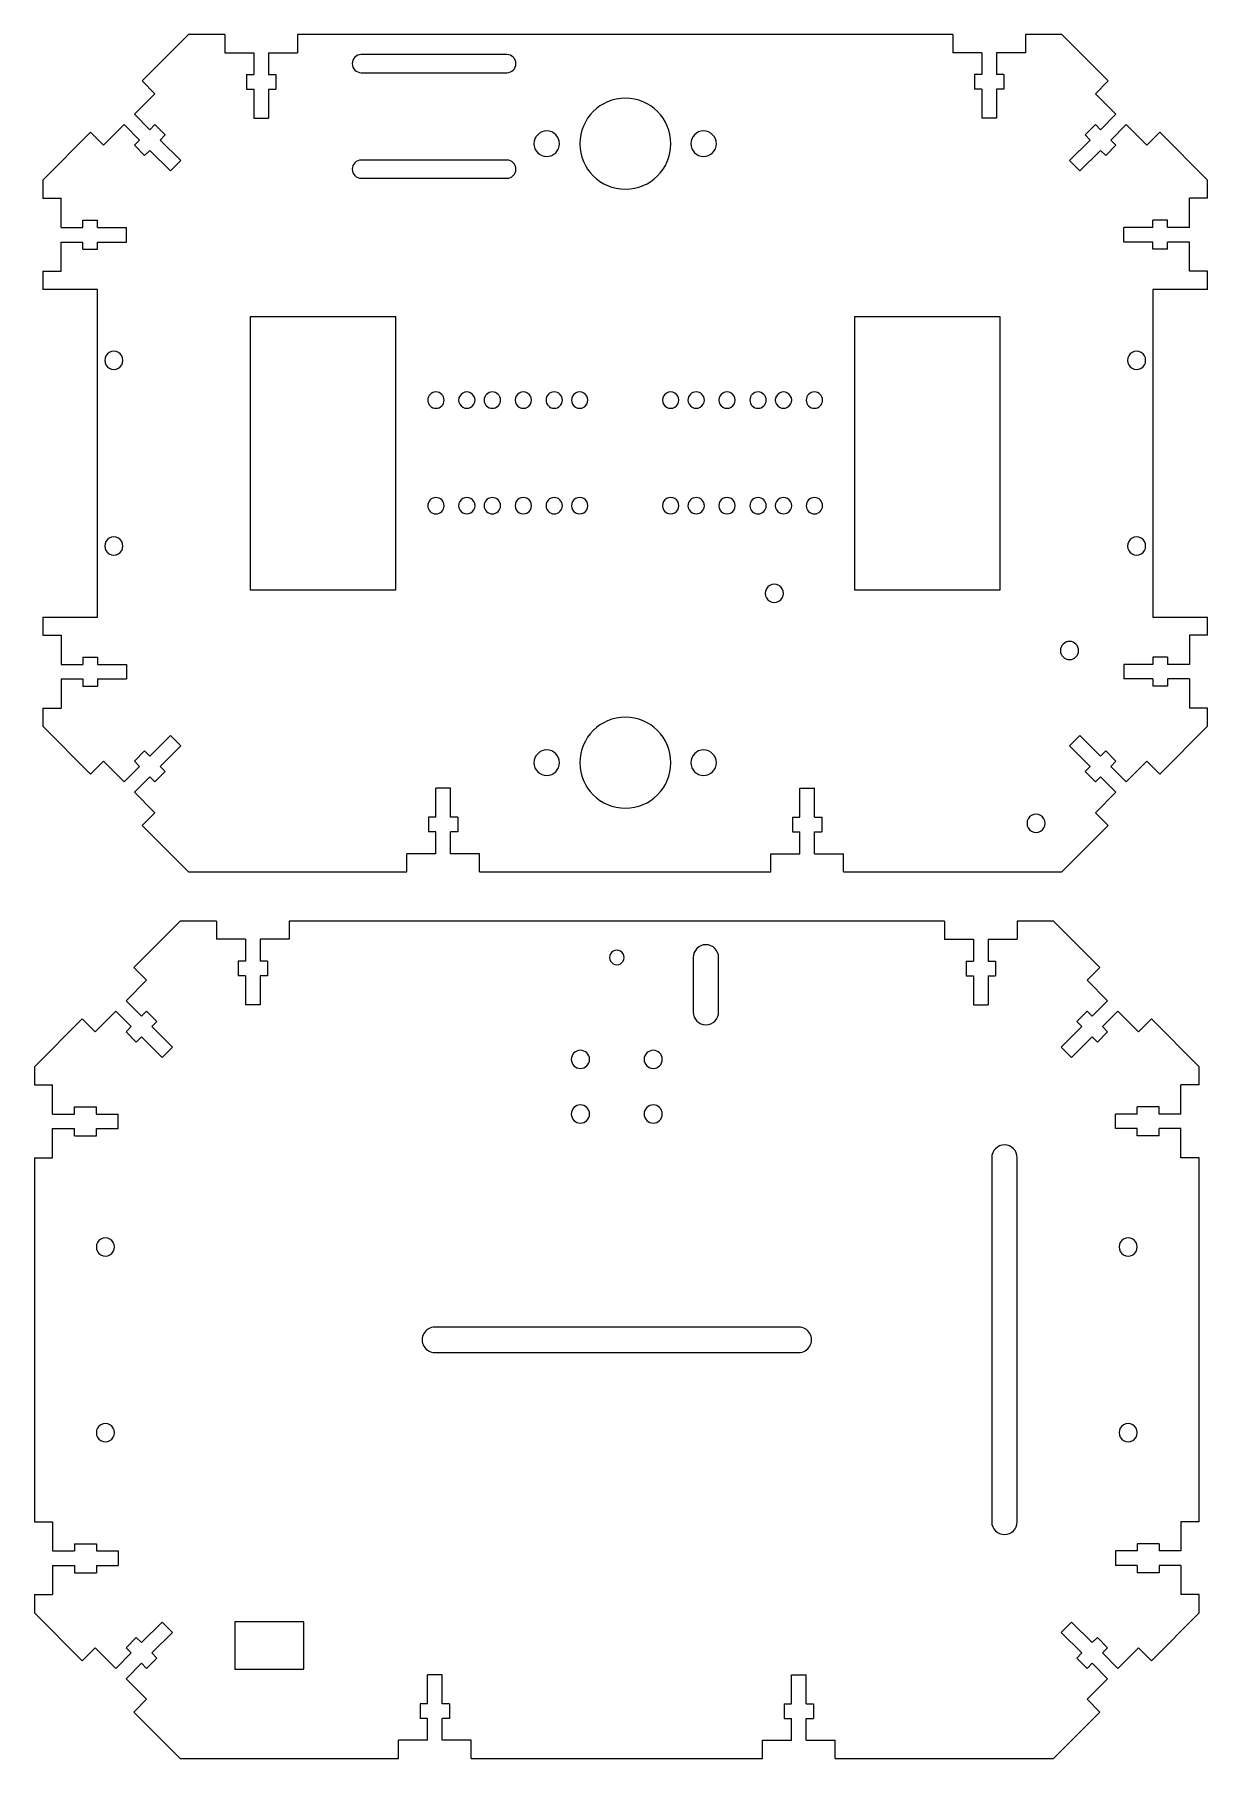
# Model space of a CAD drawing. Header units: millimetres. Extents: x 9 to 546, y 7 to 488.
# Drawn here: x 9.3 to 331.6, y 14.8 to 488.3 of the extents above; entities that cross this region are included whole.
import ezdxf

# ---------------------------------------------------------------- set-up
doc = ezdxf.new("R2010")
doc.units = ezdxf.units.MM
doc.layers.add('Layer_1', color=7, linetype='CONTINUOUS')

msp = doc.modelspace()

# ---------------------------------------------------------------- linework, layer by layer
at = {"layer": 'Layer_1', "color": 7}
for points in [[(51.625232, 488.288233), (38.897203, 475.560204)], [(61.625147, 488.288233), (51.625232, 488.288233)], [(61.625147, 488.288233), (61.625147, 483.288144), (69.625079, 483.288144), (69.625079, 477.288195)], [(81.62524, 488.288233), (81.62524, 483.288144)], [(261.62476, 488.288233), (81.62524, 488.288233)], [(261.62476, 488.288233), (261.62476, 483.288144)], [(281.624853, 488.288233), (281.624853, 483.288144)], [(291.624768, 488.288233), (281.624853, 488.288233)], [(304.352797, 475.560204), (291.624768, 488.288233)], [(73.625044, 483.288144), (73.625044, 477.288195)], [(73.625044, 483.288144), (81.62524, 483.288144)], [(269.624956, 483.288144), (261.62476, 483.288144)], [(269.624956, 483.288144), (269.624956, 477.288195), (267.624973, 477.288195), (267.624973, 473.288229)], [(273.624921, 483.288144), (273.624921, 477.288195)], [(281.624853, 483.288144), (273.624921, 483.288144)], [(139.126006, 482.788347), (99.126083, 482.788347)], [(38.897203, 475.560204), (42.432825, 472.024846)], [(67.625096, 477.288195), (69.625079, 477.288195)], [(67.625096, 477.288195), (67.625096, 473.288229), (69.625079, 473.288229), (69.625079, 465.288298), (73.625044, 465.288298)], [(73.625044, 477.288195), (75.625027, 477.288195)], [(75.625027, 477.288195), (75.625027, 473.288229)], [(99.126083, 477.788257), (139.126006, 477.788257)], [(275.624904, 477.288195), (273.624921, 477.288195)], [(275.624904, 477.288195), (275.624904, 473.288229)], [(304.352797, 475.560204), (300.817175, 472.024846)], [(42.432825, 472.024846), (36.776041, 466.368061)], [(73.625044, 473.288229), (73.625044, 465.288298)], [(73.625044, 473.288229), (75.625027, 473.288229)], [(269.624956, 473.288229), (267.624973, 473.288229)], [(269.624956, 473.288229), (269.624956, 465.288298)], [(273.624921, 473.288229), (273.624921, 465.288298)], [(275.624904, 473.288229), (273.624921, 473.288229)], [(300.817175, 472.024846), (306.473959, 466.368061), (302.231371, 462.125208), (300.817175, 463.539404)], [(36.776041, 466.368061), (41.018629, 462.125208)], [(273.624921, 465.288298), (269.624956, 465.288298)], [(24.755241, 461.418242), (11.62531, 448.288311)], [(28.290599, 457.88262), (24.755241, 461.418242)], [(33.947384, 463.539404), (28.290599, 457.88262)], [(38.190237, 459.296816), (33.947384, 463.539404)], [(36.776041, 457.88262), (38.190237, 459.296816)], [(41.018629, 462.125208), (42.432825, 463.539404)], [(43.847021, 459.296816), (45.261218, 460.711012), (42.432825, 463.539404)], [(43.847021, 459.296816), (49.503806, 453.640031)], [(299.402979, 459.296816), (293.746194, 453.640031), (296.574586, 450.811639), (302.231371, 456.468424)], [(297.988782, 460.711012), (300.817175, 463.539404)], [(299.402979, 459.296816), (297.988782, 460.711012)], [(306.473959, 457.88262), (305.059763, 459.296816), (309.302616, 463.539404), (314.959401, 457.88262), (318.494759, 461.418242)], [(331.62469, 448.288311), (318.494759, 461.418242)], [(36.776041, 457.88262), (39.604433, 455.054227), (41.018629, 456.468424)], [(46.675414, 450.811639), (41.018629, 456.468424)], [(303.645567, 455.054227), (302.231371, 456.468424)], [(306.473959, 457.88262), (303.645567, 455.054227)], [(49.503806, 453.640031), (46.675414, 450.811639)], [(139.126006, 453.788198), (99.126083, 453.788198)], [(11.62531, 448.288311), (11.62531, 443.288221)], [(99.126083, 448.788373), (139.126006, 448.788373)], [(331.62469, 443.288221), (331.62469, 448.288311)], [(11.62531, 443.288221), (16.625135, 443.288221)], [(16.625135, 435.28829), (16.625135, 443.288221)], [(331.62469, 443.288221), (326.624865, 443.288221)], [(326.624865, 435.28829), (326.624865, 443.288221)], [(22.625084, 437.288273), (26.625314, 437.288273)], [(22.625084, 435.28829), (22.625084, 437.288273)], [(26.625314, 435.28829), (26.625314, 437.288273)], [(326.624865, 435.28829), (320.624916, 435.28829), (320.624916, 437.288273), (316.624686, 437.288273)], [(316.624686, 435.28829), (316.624686, 437.288273)], [(11.62531, 423.288392), (16.625135, 423.288392), (16.625135, 431.288324), (22.625084, 431.288324)], [(16.625135, 435.28829), (22.625084, 435.28829)], [(22.625084, 429.288341), (26.625314, 429.288341), (26.625314, 431.288324), (34.625246, 431.288324), (34.625246, 435.28829)], [(22.625084, 429.288341), (22.625084, 431.288324)], [(26.625314, 435.28829), (34.625246, 435.28829)], [(316.624686, 435.28829), (308.624754, 435.28829)], [(308.624754, 431.288324), (308.624754, 435.28829)], [(316.624686, 431.288324), (308.624754, 431.288324)], [(316.624686, 429.288341), (316.624686, 431.288324)], [(320.624916, 429.288341), (320.624916, 431.288324)], [(326.624865, 431.288324), (320.624916, 431.288324)], [(326.624865, 423.288392), (326.624865, 431.288324)], [(320.624916, 429.288341), (316.624686, 429.288341)], [(11.62531, 423.288392), (11.62531, 418.288303)], [(331.62469, 423.288392), (326.624865, 423.288392)], [(331.62469, 418.288303), (331.62469, 423.288392)], [(11.62531, 328.288014), (26.625314, 328.288014), (26.625314, 418.288303), (11.62531, 418.288303)], [(331.62469, 418.288303), (316.624686, 418.288303), (316.624686, 328.288014), (331.62469, 328.288014)], [(11.62531, 328.288014), (11.62531, 323.287396)], [(331.62469, 323.287396), (331.62469, 328.288014)], [(11.62531, 323.287396), (16.625135, 323.287396)], [(16.625135, 323.287396), (16.625135, 315.289051)], [(331.62469, 323.287396), (326.624865, 323.287396), (326.624865, 315.289051), (320.624916, 315.289051)], [(22.625084, 317.289299), (26.625314, 317.289299)], [(22.625084, 317.289299), (22.625084, 315.289051)], [(26.625314, 317.289299), (26.625314, 315.289051)], [(320.624916, 317.289299), (316.624686, 317.289299), (316.624686, 315.289051), (308.624754, 315.289051), (308.624754, 311.288556)], [(320.624916, 317.289299), (320.624916, 315.289051)], [(16.625135, 315.289051), (22.625084, 315.289051)], [(26.625314, 315.289051), (34.625246, 315.289051)], [(34.625246, 315.289051), (34.625246, 311.288556)], [(16.625135, 311.288556), (16.625135, 303.287567)], [(16.625135, 311.288556), (22.625084, 311.288556), (22.625084, 309.288309), (26.625314, 309.288309)], [(26.625314, 311.288556), (26.625314, 309.288309)], [(26.625314, 311.288556), (34.625246, 311.288556)], [(316.624686, 311.288556), (308.624754, 311.288556)], [(316.624686, 311.288556), (316.624686, 309.288309)], [(320.624916, 309.288309), (316.624686, 309.288309)], [(320.624916, 311.288556), (320.624916, 309.288309)], [(326.624865, 311.288556), (320.624916, 311.288556)], [(326.624865, 311.288556), (326.624865, 303.287567)], [(11.62531, 303.287567), (11.62531, 298.289594)], [(11.62531, 303.287567), (16.625135, 303.287567)], [(331.62469, 303.287567), (326.624865, 303.287567)], [(331.62469, 298.289594), (331.62469, 303.287567)], [(11.62531, 298.289594), (24.755241, 285.158339)], [(43.847021, 287.280295), (49.503806, 292.93708), (46.675414, 295.765472), (41.018629, 290.108687)], [(293.746194, 292.93708), (296.574586, 295.765472)], [(296.574586, 295.765472), (302.231371, 290.108687)], [(318.494759, 285.158339), (331.62469, 298.289594)], [(36.776041, 288.693168), (39.604433, 291.521561)], [(39.604433, 291.521561), (41.018629, 290.108687)], [(299.402979, 287.280295), (293.746194, 292.93708)], [(306.473959, 288.693168), (303.645567, 291.521561), (302.231371, 290.108687)], [(36.776041, 288.693168), (38.190237, 287.280295), (33.947384, 283.036384), (28.290599, 288.693168), (24.755241, 285.158339)], [(38.897203, 271.016378), (42.432825, 274.551207), (36.776041, 280.207991), (41.018629, 284.451903), (42.432825, 283.036384)], [(45.261218, 285.864776), (42.432825, 283.036384)], [(43.847021, 287.280295), (45.261218, 285.864776)], [(299.402979, 287.280295), (297.988782, 285.864776), (300.817175, 283.036384)], [(302.231371, 284.451903), (300.817175, 283.036384)], [(306.473959, 280.207991), (302.231371, 284.451903)], [(306.473959, 288.693168), (305.059763, 287.280295)], [(305.059763, 287.280295), (309.302616, 283.036384)], [(309.302616, 283.036384), (314.959401, 288.693168)], [(314.959401, 288.693168), (318.494759, 285.158339)], [(125.625129, 273.289146), (123.625146, 273.289146), (123.625146, 281.28749), (119.62518, 281.28749)], [(119.62518, 273.289146), (119.62518, 281.28749)], [(219.624854, 281.28749), (223.62482, 281.28749)], [(219.624854, 273.289146), (219.624854, 281.28749)], [(223.62482, 273.289146), (223.62482, 281.28749)], [(300.817175, 274.551207), (306.473959, 280.207991)], [(38.897203, 271.016378), (51.625232, 258.28729)], [(119.62518, 273.289146), (117.625197, 273.289146), (117.625197, 269.288651)], [(125.625129, 273.289146), (125.625129, 269.288651)], [(217.624871, 273.289146), (219.624854, 273.289146)], [(217.624871, 273.289146), (217.624871, 269.288651), (219.624854, 269.288651)], [(223.62482, 273.289146), (225.624803, 273.289146)], [(225.624803, 273.289146), (225.624803, 269.288651)], [(291.624768, 258.28729), (304.352797, 271.016378)], [(304.352797, 271.016378), (300.817175, 274.551207)], [(119.62518, 269.288651), (117.625197, 269.288651)], [(119.62518, 263.287909), (119.62518, 269.288651)], [(131.625077, 258.28729), (131.625077, 263.287909), (123.625146, 263.287909), (123.625146, 269.288651)], [(125.625129, 269.288651), (123.625146, 269.288651)], [(219.624854, 263.287909), (219.624854, 269.288651)], [(223.62482, 263.287909), (223.62482, 269.288651), (225.624803, 269.288651)], [(119.62518, 263.287909), (111.624984, 263.287909)], [(111.624984, 258.28729), (111.624984, 263.287909)], [(211.624923, 263.287909), (219.624854, 263.287909)], [(211.624923, 258.28729), (211.624923, 263.287909)], [(223.62482, 263.287909), (231.625016, 263.287909)], [(231.625016, 258.28729), (231.625016, 263.287909)], [(51.625232, 258.28729), (111.624984, 258.28729)], [(131.625077, 258.28729), (211.624923, 258.28729)], [(231.625016, 258.28729), (291.624768, 258.28729)], [(49.332232, 244.802033), (36.604203, 232.074004)], [(59.332147, 244.802033), (49.332232, 244.802033)], [(59.332147, 244.802033), (59.332147, 239.801944)], [(79.33224, 244.802033), (79.33224, 239.801944)], [(259.33176, 244.802033), (79.33224, 244.802033)], [(259.33176, 244.802033), (259.33176, 239.801944), (267.331956, 239.801944), (267.331956, 233.801995)], [(279.331853, 244.802033), (279.331853, 239.801944)], [(289.331768, 244.802033), (279.331853, 244.802033)], [(302.059797, 232.074004), (289.331768, 244.802033)], [(67.332079, 239.801944), (59.332147, 239.801944)], [(67.332079, 239.801944), (67.332079, 233.801995), (65.332096, 233.801995), (65.332096, 229.802029)], [(71.332044, 239.801944), (71.332044, 233.801995)], [(79.33224, 239.801944), (71.332044, 239.801944)], [(271.331921, 239.801944), (271.331921, 233.801995)], [(271.331921, 239.801944), (279.331853, 239.801944)], [(36.604203, 232.074004), (40.139825, 228.538646)], [(73.332027, 233.801995), (71.332044, 233.801995)], [(73.332027, 233.801995), (73.332027, 229.802029)], [(190.303907, 234.802119), (190.303907, 219.802115)], [(197.303979, 219.802115), (197.303979, 234.802119)], [(265.331973, 233.801995), (267.331956, 233.801995)], [(265.331973, 233.801995), (265.331973, 229.802029), (267.331956, 229.802029), (267.331956, 221.802098), (271.331921, 221.802098)], [(271.331921, 233.801995), (273.331904, 233.801995)], [(273.331904, 233.801995), (273.331904, 229.802029)], [(302.059797, 232.074004), (298.524175, 228.538646)], [(40.139825, 228.538646), (34.483041, 222.881861)], [(67.332079, 229.802029), (65.332096, 229.802029)], [(67.332079, 229.802029), (67.332079, 221.802098)], [(71.332044, 229.802029), (71.332044, 221.802098)], [(73.332027, 229.802029), (71.332044, 229.802029)], [(271.331921, 229.802029), (271.331921, 221.802098)], [(271.331921, 229.802029), (273.331904, 229.802029)], [(298.524175, 228.538646), (304.180959, 222.881861), (299.938371, 218.639008), (298.524175, 220.053204)], [(34.483041, 222.881861), (38.725629, 218.639008)], [(22.462241, 217.932042), (9.33231, 204.802111)], [(25.997599, 214.39642), (22.462241, 217.932042)], [(31.654384, 220.053204), (25.997599, 214.39642)], [(35.897237, 215.810616), (31.654384, 220.053204)], [(38.725629, 218.639008), (40.139825, 220.053204)], [(41.554021, 215.810616), (42.968218, 217.224812), (40.139825, 220.053204)], [(71.332044, 221.802098), (67.332079, 221.802098)], [(295.695782, 217.224812), (298.524175, 220.053204)], [(304.180959, 214.39642), (302.766763, 215.810616), (307.009616, 220.053204), (312.666401, 214.39642), (316.201759, 217.932042)], [(329.33169, 204.802111), (316.201759, 217.932042)], [(34.483041, 214.39642), (35.897237, 215.810616)], [(34.483041, 214.39642), (37.311433, 211.568027), (38.725629, 212.982224)], [(41.554021, 215.810616), (47.210806, 210.153831)], [(297.109979, 215.810616), (291.453194, 210.153831), (294.281586, 207.325439), (299.938371, 212.982224)], [(297.109979, 215.810616), (295.695782, 217.224812)], [(304.180959, 214.39642), (301.352567, 211.568027)], [(44.382414, 207.325439), (38.725629, 212.982224)], [(47.210806, 210.153831), (44.382414, 207.325439)], [(301.352567, 211.568027), (299.938371, 212.982224)], [(9.33231, 204.802111), (9.33231, 199.802021)], [(329.33169, 199.802021), (329.33169, 204.802111)], [(9.33231, 199.802021), (14.332135, 199.802021)], [(14.332135, 191.80209), (14.332135, 199.802021)], [(329.33169, 199.802021), (324.331865, 199.802021)], [(324.331865, 191.80209), (324.331865, 199.802021)], [(14.332135, 191.80209), (20.332084, 191.80209)], [(20.332084, 193.802073), (26.332297, 193.802073)], [(20.332084, 191.80209), (20.332084, 193.802073)], [(20.332084, 185.802141), (26.332297, 185.802141), (26.332297, 187.802124), (32.332246, 187.802124), (32.332246, 191.80209)], [(26.332297, 191.80209), (26.332297, 193.802073)], [(26.332297, 191.80209), (32.332246, 191.80209)], [(312.331703, 191.80209), (306.331754, 191.80209)], [(306.331754, 187.802124), (306.331754, 191.80209)], [(324.331865, 191.80209), (318.331916, 191.80209), (318.331916, 193.802073), (312.331703, 193.802073)], [(312.331703, 191.80209), (312.331703, 193.802073)], [(9.33231, 179.802192), (14.332135, 179.802192), (14.332135, 187.802124), (20.332084, 187.802124)], [(20.332084, 185.802141), (20.332084, 187.802124)], [(312.331703, 187.802124), (306.331754, 187.802124)], [(312.331703, 185.802141), (312.331703, 187.802124)], [(318.331916, 185.802141), (312.331703, 185.802141)], [(318.331916, 185.802141), (318.331916, 187.802124)], [(324.331865, 187.802124), (318.331916, 187.802124)], [(324.331865, 179.802192), (324.331865, 187.802124)], [(9.33231, 179.802192), (9.33231, 79.801196)], [(272.331781, 179.802192), (272.331781, 79.801196)], [(279.331853, 79.801196), (279.331853, 179.802192)], [(329.33169, 179.802192), (324.331865, 179.802192)], [(329.33169, 79.801196), (329.33169, 179.802192)], [(219.331837, 133.302524), (119.332163, 133.302524)], [(119.332163, 126.301658), (219.331837, 126.301658)], [(9.33231, 79.801196), (14.332135, 79.801196)], [(14.332135, 79.801196), (14.332135, 71.802851)], [(329.33169, 79.801196), (324.331865, 79.801196), (324.331865, 71.802851), (318.331916, 71.802851)], [(14.332135, 71.802851), (20.332084, 71.802851)], [(20.332084, 73.803099), (26.332297, 73.803099)], [(20.332084, 73.803099), (20.332084, 71.802851)], [(26.332297, 73.803099), (26.332297, 71.802851)], [(26.332297, 71.802851), (32.332246, 71.802851)], [(32.332246, 71.802851), (32.332246, 67.802356)], [(318.331916, 73.803099), (312.331703, 73.803099), (312.331703, 71.802851), (306.331754, 71.802851), (306.331754, 67.802356)], [(318.331916, 73.803099), (318.331916, 71.802851)], [(14.332135, 67.802356), (14.332135, 59.801367)], [(14.332135, 67.802356), (20.332084, 67.802356), (20.332084, 65.802109), (26.332297, 65.802109)], [(26.332297, 67.802356), (26.332297, 65.802109)], [(26.332297, 67.802356), (32.332246, 67.802356)], [(312.331703, 67.802356), (306.331754, 67.802356)], [(312.331703, 67.802356), (312.331703, 65.802109)], [(318.331916, 67.802356), (318.331916, 65.802109)], [(324.331865, 67.802356), (318.331916, 67.802356)], [(324.331865, 67.802356), (324.331865, 59.801367)], [(318.331916, 65.802109), (312.331703, 65.802109)], [(9.33231, 59.801367), (9.33231, 54.803394)], [(9.33231, 59.801367), (14.332135, 59.801367)], [(329.33169, 59.801367), (324.331865, 59.801367)], [(329.33169, 54.803394), (329.33169, 59.801367)], [(9.33231, 54.803394), (22.462241, 41.672139)], [(41.554021, 43.794095), (47.210806, 49.45088), (44.382414, 52.279272), (38.725629, 46.622487)], [(291.453194, 49.45088), (294.281586, 52.279272)], [(294.281586, 52.279272), (299.938371, 46.622487)], [(316.201759, 41.672139), (329.33169, 54.803394)], [(34.483041, 45.206968), (37.311433, 48.035361)], [(37.311433, 48.035361), (38.725629, 46.622487)], [(297.109979, 43.794095), (291.453194, 49.45088)], [(304.180959, 45.206968), (301.352567, 48.035361), (299.938371, 46.622487)], [(34.483041, 45.206968), (35.897237, 43.794095), (31.654384, 39.550184), (25.997599, 45.206968), (22.462241, 41.672139)], [(41.554021, 43.794095), (42.968218, 42.378576)], [(297.109979, 43.794095), (295.695782, 42.378576), (298.524175, 39.550184)], [(304.180959, 45.206968), (302.766763, 43.794095)], [(302.766763, 43.794095), (307.009616, 39.550184)], [(307.009616, 39.550184), (312.666401, 45.206968)], [(312.666401, 45.206968), (316.201759, 41.672139)], [(36.604203, 27.530178), (40.139825, 31.065007), (34.483041, 36.721791), (38.725629, 40.965703), (40.139825, 39.550184)], [(42.968218, 42.378576), (40.139825, 39.550184)], [(299.938371, 40.965703), (298.524175, 39.550184)], [(304.180959, 36.721791), (299.938371, 40.965703)], [(123.332129, 29.802946), (121.332146, 29.802946), (121.332146, 37.80129), (117.33218, 37.80129)], [(117.33218, 29.802946), (117.33218, 37.80129)], [(217.331854, 37.80129), (221.33182, 37.80129)], [(217.331854, 29.802946), (217.331854, 37.80129)], [(221.33182, 29.802946), (221.33182, 37.80129)], [(298.524175, 31.065007), (304.180959, 36.721791)], [(117.33218, 29.802946), (115.332197, 29.802946), (115.332197, 25.802451)], [(123.332129, 29.802946), (123.332129, 25.802451)], [(215.331871, 29.802946), (217.331854, 29.802946)], [(215.331871, 29.802946), (215.331871, 25.802451), (217.331854, 25.802451)], [(221.33182, 29.802946), (223.331803, 29.802946)], [(223.331803, 29.802946), (223.331803, 25.802451)], [(302.059797, 27.530178), (298.524175, 31.065007)], [(36.604203, 27.530178), (49.332232, 14.80109)], [(117.33218, 25.802451), (115.332197, 25.802451)], [(117.33218, 19.801709), (117.33218, 25.802451)], [(129.332077, 14.80109), (129.332077, 19.801709), (121.332146, 19.801709), (121.332146, 25.802451)], [(123.332129, 25.802451), (121.332146, 25.802451)], [(217.331854, 19.801709), (217.331854, 25.802451)], [(221.33182, 19.801709), (221.33182, 25.802451), (223.331803, 25.802451)], [(289.331768, 14.80109), (302.059797, 27.530178)], [(117.33218, 19.801709), (109.331984, 19.801709)], [(109.331984, 14.80109), (109.331984, 19.801709)], [(209.331923, 19.801709), (217.331854, 19.801709)], [(209.331923, 14.80109), (209.331923, 19.801709)], [(221.33182, 19.801709), (229.332016, 19.801709)], [(229.332016, 14.80109), (229.332016, 19.801709)], [(49.332232, 14.80109), (109.331984, 14.80109)], [(129.332077, 14.80109), (209.331923, 14.80109)], [(229.332016, 14.80109), (289.331768, 14.80109)]]:
    msp.add_lwpolyline(points, dxfattribs=at)
for points in [[(153.573648, 458.288268)], [(184.176359, 458.288268)], [(196.676343, 458.288268)], [(68.625219, 410.788433), (68.625219, 335.788942), (108.625142, 335.788942), (108.625142, 410.788433)], [(274.624781, 410.788433), (234.624858, 410.788433), (234.624858, 335.788942), (274.624781, 335.788942)], [(33.625175, 398.788351)], [(314.62482, 398.788351)], [(121.875062, 387.868322)], [(130.375052, 387.868322)], [(137.375043, 387.868322)], [(145.875032, 387.868322)], [(154.375022, 387.868322)], [(161.375013, 387.868322)], [(186.374981, 387.868322)], [(193.374972, 387.868322)], [(201.874962, 387.868322)], [(210.37495, 387.868322)], [(217.374943, 387.868322)], [(225.874932, 387.868322)], [(121.875062, 358.875105)], [(130.375052, 358.875105)], [(137.375043, 358.86857)], [(145.875032, 358.86857)], [(154.375022, 358.86857)], [(161.375013, 358.86857)], [(186.374981, 358.86857)], [(193.374972, 358.86857)], [(201.874962, 358.86857)], [(210.37495, 358.86857)], [(217.374943, 358.875105)], [(225.874932, 358.875105)], [(33.625175, 347.788416)], [(314.62482, 347.788416)], [(215.084946, 334.788422)], [(296.204842, 319.088437)], [(153.573648, 288.288489)], [(184.176359, 288.288489)], [(196.676343, 288.288489)], [(287.024855, 271.638492)], [(171.331997, 234.802042)], [(161.832009, 206.802078)], [(181.831984, 206.802078)], [(161.832009, 191.802095)], [(181.831984, 191.802095)], [(31.332175, 155.302151)], [(312.33182, 155.302151)], [(31.332175, 104.302216)], [(312.33182, 104.302216)], [(64.369278, 39.309413), (83.369248, 39.309413), (83.369248, 52.308376), (64.369278, 52.308376)]]:
    msp.add_lwpolyline(points, close=True, dxfattribs=at)
for points in [[(99.125985, 482.788236), (97.746174, 482.786966), (96.628289, 481.668052), (96.628289, 480.28824)], [(96.628289, 480.28824), (96.628289, 478.908428), (97.746174, 477.789514), (99.125985, 477.788244)], [(141.623633, 480.28824), (141.623633, 481.668052), (140.505748, 482.786966), (139.125937, 482.788236)], [(139.125937, 477.788244), (140.505748, 477.789514), (141.623633, 478.908428), (141.623633, 480.28824)], [(171.676374, 470.786434), (164.773534, 470.786434), (159.177395, 465.191108), (159.17639, 458.288268)], [(184.176359, 458.288268), (184.175354, 465.191108), (178.579215, 470.786434), (171.676374, 470.786434)], [(150.073653, 461.787301), (148.141034, 461.787301), (146.574189, 460.220886), (146.573657, 458.288268)], [(153.573648, 458.288268), (153.573117, 460.220886), (152.006271, 461.787301), (150.073653, 461.787301)], [(193.176347, 461.787301), (191.243729, 461.787301), (189.676883, 460.220886), (189.676352, 458.288268)], [(196.676343, 458.288268), (196.675811, 460.220886), (195.108966, 461.787301), (193.176347, 461.787301)], [(146.573657, 458.288268), (146.574189, 456.355649), (148.141034, 454.789234), (150.073653, 454.789234)], [(150.073653, 454.789234), (152.006271, 454.789234), (153.573117, 456.355649), (153.573648, 458.288268)], [(159.17639, 458.288268), (159.177395, 451.385427), (164.773534, 445.790102), (171.676374, 445.790102)], [(171.676374, 445.790102), (178.579215, 445.790102), (184.175354, 451.385427), (184.176359, 458.288268)], [(189.676352, 458.288268), (189.676883, 456.355649), (191.243729, 454.789234), (193.176347, 454.789234)], [(193.176347, 454.789234), (195.108966, 454.789234), (196.675811, 456.355649), (196.676343, 458.288268)], [(99.125985, 453.788272), (97.746174, 453.787002), (96.628289, 452.668088), (96.628289, 451.288276)], [(96.628289, 451.288276), (96.628289, 449.908464), (97.746174, 448.78955), (99.125985, 448.78828)], [(141.623633, 451.288276), (141.623633, 452.668088), (140.505748, 453.787002), (139.125937, 453.788272)], [(139.125937, 448.78828), (140.505748, 448.78955), (141.623633, 449.908464), (141.623633, 451.288276)], [(29.875179, 400.953412), (29.101677, 400.50683), (28.62518, 399.681514), (28.62518, 398.788351)], [(28.62518, 398.788351), (28.62518, 397.895188), (29.101677, 397.069871), (29.875179, 396.62329)], [(32.375176, 400.953412), (31.601674, 401.399993), (30.648681, 401.399993), (29.875179, 400.953412)], [(33.625175, 398.788351), (33.625175, 399.681514), (33.148678, 400.50683), (32.375176, 400.953412)], [(32.375176, 396.62329), (33.148678, 397.069871), (33.625175, 397.895188), (33.625175, 398.788351)], [(310.874824, 400.953412), (310.101322, 400.50683), (309.624825, 399.681514), (309.624825, 398.788351)], [(309.624825, 398.788351), (309.624825, 397.895188), (310.101322, 397.069871), (310.874824, 396.62329)], [(313.374821, 400.953412), (312.601319, 401.399993), (311.648326, 401.399993), (310.874824, 400.953412)], [(314.62482, 398.788351), (314.62482, 399.681514), (314.148323, 400.50683), (313.374821, 400.953412)], [(313.374821, 396.62329), (314.148323, 397.069871), (314.62482, 397.895188), (314.62482, 398.788351)], [(29.875179, 396.62329), (30.648681, 396.176708), (31.601674, 396.176708), (32.375176, 396.62329)], [(310.874824, 396.62329), (311.648326, 396.176708), (312.601319, 396.176708), (313.374821, 396.62329)], [(119.625065, 390.116776), (118.383028, 390.116776), (117.37592, 389.110359), (117.375068, 387.868322)], [(121.875062, 387.868322), (121.87421, 389.110359), (120.867102, 390.116776), (119.625065, 390.116776)], [(127.000056, 389.816878), (126.303904, 389.414954), (125.875057, 388.672169), (125.875057, 387.868322)], [(129.250053, 389.816878), (128.553902, 390.218801), (127.696207, 390.218801), (127.000056, 389.816878)], [(130.375052, 387.868322), (130.375052, 388.672169), (129.946205, 389.414954), (129.250053, 389.816878)], [(135.125046, 390.116776), (133.88301, 390.116776), (132.875901, 389.110359), (132.87505, 387.868322)], [(137.375043, 387.868322), (137.374191, 389.110359), (136.367083, 390.116776), (135.125046, 390.116776)], [(142.500036, 389.816877), (141.803885, 389.414954), (141.375038, 388.672169), (141.375038, 387.868322)], [(144.750034, 389.816877), (144.053882, 390.2188), (143.196188, 390.2188), (142.500036, 389.816877)], [(145.875032, 387.868322), (145.875032, 388.672169), (145.446185, 389.414954), (144.750034, 389.816877)], [(152.125025, 390.118319), (150.882386, 390.118319), (149.875028, 389.110961), (149.875028, 387.868322)], [(154.375022, 387.868322), (154.375022, 389.110961), (153.367664, 390.118319), (152.125025, 390.118319)], [(158.000017, 389.816877), (157.303866, 389.414954), (156.875019, 388.672169), (156.875019, 387.868322)], [(160.250014, 389.816877), (159.553863, 390.2188), (158.696169, 390.2188), (158.000017, 389.816877)], [(161.375013, 387.868322), (161.375013, 388.672169), (160.946166, 389.414954), (160.250014, 389.816877)], [(182.999986, 389.816877), (182.303834, 389.414954), (181.874987, 388.672169), (181.874987, 387.868322)], [(185.249983, 389.816877), (184.553831, 390.2188), (183.696137, 390.2188), (182.999986, 389.816877)], [(186.374981, 387.868322), (186.374981, 388.672169), (185.946134, 389.414954), (185.249983, 389.816877)], [(191.124975, 390.118319), (189.882336, 390.118319), (188.874978, 389.110961), (188.874978, 387.868322)], [(193.374972, 387.868322), (193.374972, 389.110961), (192.367614, 390.118319), (191.124975, 390.118319)], [(198.499966, 389.816877), (197.803815, 389.414954), (197.374968, 388.672169), (197.374968, 387.868322)], [(200.749964, 389.816877), (200.053812, 390.2188), (199.196118, 390.2188), (198.499966, 389.816877)], [(201.874962, 387.868322), (201.874962, 388.672169), (201.446115, 389.414954), (200.749964, 389.816877)], [(208.124954, 390.116776), (206.882917, 390.116776), (205.875809, 389.110359), (205.874957, 387.868322)], [(210.37495, 387.868322), (210.374099, 389.110359), (209.36699, 390.116776), (208.124954, 390.116776)], [(213.999947, 389.816878), (213.303795, 389.414954), (212.874948, 388.672169), (212.874948, 387.868322)], [(216.249944, 389.816878), (215.553793, 390.218801), (214.696098, 390.218801), (213.999947, 389.816878)], [(217.374943, 387.868322), (217.374943, 388.672169), (216.946096, 389.414954), (216.249944, 389.816878)], [(223.624935, 390.116776), (222.382898, 390.116776), (221.37579, 389.110359), (221.374938, 387.868322)], [(225.874932, 387.868322), (225.87408, 389.110359), (224.866972, 390.116776), (223.624935, 390.116776)], [(117.375068, 387.868322), (117.37592, 386.626286), (118.383028, 385.619868), (119.625065, 385.619868)], [(119.625065, 385.619868), (120.867102, 385.619868), (121.87421, 386.626286), (121.875062, 387.868322)], [(125.875057, 387.868322), (125.875057, 387.064475), (126.303904, 386.32169), (127.000056, 385.919767)], [(127.000056, 385.919767), (127.696207, 385.517843), (128.553902, 385.517843), (129.250053, 385.919767)], [(129.250053, 385.919767), (129.946205, 386.32169), (130.375052, 387.064475), (130.375052, 387.868322)], [(132.87505, 387.868322), (132.875901, 386.626286), (133.88301, 385.619868), (135.125046, 385.619868)], [(135.125046, 385.619868), (136.367083, 385.619868), (137.374191, 386.626286), (137.375043, 387.868322)], [(141.375038, 387.868322), (141.375038, 387.064476), (141.803885, 386.321691), (142.500036, 385.919767)], [(142.500036, 385.919767), (143.196188, 385.517844), (144.053882, 385.517844), (144.750034, 385.919767)], [(144.750034, 385.919767), (145.446185, 386.321691), (145.875032, 387.064476), (145.875032, 387.868322)], [(149.875028, 387.868322), (149.875028, 386.625683), (150.882386, 385.618325), (152.125025, 385.618325)], [(152.125025, 385.618325), (153.367664, 385.618325), (154.375022, 386.625683), (154.375022, 387.868322)], [(156.875019, 387.868322), (156.875019, 387.064476), (157.303866, 386.321691), (158.000017, 385.919768)], [(158.000017, 385.919768), (158.696169, 385.517844), (159.553863, 385.517844), (160.250014, 385.919768)], [(160.250014, 385.919768), (160.946166, 386.321691), (161.375013, 387.064476), (161.375013, 387.868322)], [(181.874987, 387.868322), (181.874987, 387.064476), (182.303834, 386.321691), (182.999986, 385.919768)], [(182.999986, 385.919768), (183.696137, 385.517844), (184.553831, 385.517844), (185.249983, 385.919768)], [(185.249983, 385.919768), (185.946134, 386.321691), (186.374981, 387.064476), (186.374981, 387.868322)], [(188.874978, 387.868322), (188.874978, 387.064476), (189.303825, 386.321691), (189.999977, 385.919768)], [(189.999977, 385.919768), (190.696128, 385.517844), (191.553822, 385.517844), (192.249974, 385.919768)], [(192.249974, 385.919768), (192.946125, 386.321691), (193.374972, 387.064476), (193.374972, 387.868322)], [(197.374968, 387.868322), (197.374968, 387.064476), (197.803815, 386.321691), (198.499966, 385.919767)], [(198.499966, 385.919767), (199.196118, 385.517844), (200.053812, 385.517844), (200.749964, 385.919767)], [(200.749964, 385.919767), (201.446115, 386.321691), (201.874962, 387.064476), (201.874962, 387.868322)], [(205.874957, 387.868322), (205.875809, 386.626286), (206.882917, 385.619868), (208.124954, 385.619868)], [(208.124954, 385.619868), (209.36699, 385.619868), (210.374099, 386.626286), (210.37495, 387.868322)], [(212.874948, 387.868322), (212.874948, 387.064475), (213.303795, 386.32169), (213.999947, 385.919767)], [(213.999947, 385.919767), (214.696098, 385.517843), (215.553793, 385.517843), (216.249944, 385.919767)], [(216.249944, 385.919767), (216.946096, 386.32169), (217.374943, 387.064475), (217.374943, 387.868322)], [(221.374938, 387.868322), (221.37579, 386.626286), (222.382898, 385.619868), (223.624935, 385.619868)], [(223.624935, 385.619868), (224.866972, 385.619868), (225.87408, 386.626286), (225.874932, 387.868322)], [(119.625065, 361.123559), (118.383028, 361.123559), (117.37592, 360.117142), (117.375068, 358.875105)], [(121.875062, 358.875105), (121.87421, 360.117142), (120.867102, 361.123559), (119.625065, 361.123559)], [(127.000056, 360.823661), (126.303904, 360.421737), (125.875057, 359.678952), (125.875057, 358.875105)], [(129.250053, 360.823661), (128.553902, 361.225584), (127.696207, 361.225584), (127.000056, 360.823661)], [(130.375052, 358.875105), (130.375052, 359.678952), (129.946205, 360.421737), (129.250053, 360.823661)], [(135.125046, 361.117024), (133.88301, 361.117024), (132.875901, 360.110606), (132.87505, 358.86857)], [(137.375043, 358.86857), (137.374191, 360.110606), (136.367083, 361.117024), (135.125046, 361.117024)], [(142.500036, 360.817125), (141.803885, 360.415202), (141.375038, 359.672417), (141.375038, 358.86857)], [(144.750034, 360.817125), (144.053882, 361.219048), (143.196188, 361.219048), (142.500036, 360.817125)], [(145.875032, 358.86857), (145.875032, 359.672417), (145.446185, 360.415202), (144.750034, 360.817125)], [(152.125025, 361.118567), (150.882386, 361.118567), (149.875028, 360.111209), (149.875028, 358.86857)], [(154.375022, 358.86857), (154.375022, 360.111209), (153.367664, 361.118567), (152.125025, 361.118567)], [(158.000017, 360.817125), (157.303866, 360.415202), (156.875019, 359.672417), (156.875019, 358.86857)], [(160.250014, 360.817125), (159.553863, 361.219048), (158.696169, 361.219048), (158.000017, 360.817125)], [(161.375013, 358.86857), (161.375013, 359.672417), (160.946166, 360.415202), (160.250014, 360.817125)], [(182.999986, 360.817125), (182.303834, 360.415202), (181.874987, 359.672417), (181.874987, 358.86857)], [(185.249983, 360.817125), (184.553831, 361.219048), (183.696137, 361.219048), (182.999986, 360.817125)], [(186.374981, 358.86857), (186.374981, 359.672417), (185.946134, 360.415202), (185.249983, 360.817125)], [(191.124975, 361.118567), (189.882336, 361.118567), (188.874978, 360.111209), (188.874978, 358.86857)], [(193.374972, 358.86857), (193.374972, 360.111209), (192.367614, 361.118567), (191.124975, 361.118567)], [(198.499966, 360.817125), (197.803815, 360.415202), (197.374968, 359.672417), (197.374968, 358.86857)], [(200.749964, 360.817125), (200.053812, 361.219048), (199.196118, 361.219048), (198.499966, 360.817125)], [(201.874962, 358.86857), (201.874962, 359.672417), (201.446115, 360.415202), (200.749964, 360.817125)], [(208.124954, 361.117024), (206.882917, 361.117024), (205.875809, 360.110606), (205.874957, 358.86857)], [(210.37495, 358.86857), (210.374099, 360.110606), (209.36699, 361.117024), (208.124954, 361.117024)], [(213.999947, 360.823661), (213.303795, 360.421737), (212.874948, 359.678952), (212.874948, 358.875105)], [(216.249944, 360.823661), (215.553793, 361.225584), (214.696098, 361.225584), (213.999947, 360.823661)], [(217.374943, 358.875105), (217.374943, 359.678952), (216.946096, 360.421737), (216.249944, 360.823661)], [(223.624935, 361.123559), (222.382898, 361.123559), (221.37579, 360.117142), (221.374938, 358.875105)], [(225.874932, 358.875105), (225.87408, 360.117142), (224.866972, 361.123559), (223.624935, 361.123559)], [(117.375068, 358.875105), (117.37592, 357.633069), (118.383028, 356.626651), (119.625065, 356.626651)], [(119.625065, 356.626651), (120.867102, 356.626651), (121.87421, 357.633069), (121.875062, 358.875105)], [(125.875057, 358.875105), (125.875057, 358.071259), (126.303904, 357.328473), (127.000056, 356.92655)], [(127.000056, 356.92655), (127.696207, 356.524627), (128.553902, 356.524627), (129.250053, 356.92655)], [(129.250053, 356.92655), (129.946205, 357.328473), (130.375052, 358.071259), (130.375052, 358.875105)], [(132.87505, 358.86857), (132.875901, 357.626534), (133.88301, 356.620116), (135.125046, 356.620116)], [(135.125046, 356.620116), (136.367083, 356.620116), (137.374191, 357.626534), (137.375043, 358.86857)], [(141.375038, 358.86857), (141.375038, 358.064724), (141.803885, 357.321939), (142.500036, 356.920015)], [(142.500036, 356.920015), (143.196188, 356.518092), (144.053882, 356.518092), (144.750034, 356.920015)], [(144.750034, 356.920015), (145.446185, 357.321939), (145.875032, 358.064724), (145.875032, 358.86857)], [(149.875028, 358.86857), (149.875028, 357.625931), (150.882386, 356.618573), (152.125025, 356.618573)], [(152.125025, 356.618573), (153.367664, 356.618573), (154.375022, 357.625931), (154.375022, 358.86857)], [(156.875019, 358.86857), (156.875019, 358.064724), (157.303866, 357.321939), (158.000017, 356.920016)], [(158.000017, 356.920016), (158.696169, 356.518092), (159.553863, 356.518092), (160.250014, 356.920016)], [(160.250014, 356.920016), (160.946166, 357.321939), (161.375013, 358.064724), (161.375013, 358.86857)], [(181.874987, 358.86857), (181.874987, 358.064724), (182.303834, 357.321939), (182.999986, 356.920016)], [(182.999986, 356.920016), (183.696137, 356.518092), (184.553831, 356.518092), (185.249983, 356.920016)], [(185.249983, 356.920016), (185.946134, 357.321939), (186.374981, 358.064724), (186.374981, 358.86857)], [(188.874978, 358.86857), (188.874978, 358.064724), (189.303825, 357.321939), (189.999977, 356.920016)], [(189.999977, 356.920016), (190.696128, 356.518092), (191.553822, 356.518092), (192.249974, 356.920016)], [(192.249974, 356.920016), (192.946125, 357.321939), (193.374972, 358.064724), (193.374972, 358.86857)], [(197.374968, 358.86857), (197.374968, 358.064724), (197.803815, 357.321939), (198.499966, 356.920015)], [(198.499966, 356.920015), (199.196118, 356.518092), (200.053812, 356.518092), (200.749964, 356.920015)], [(200.749964, 356.920015), (201.446115, 357.321939), (201.874962, 358.064724), (201.874962, 358.86857)], [(205.874957, 358.86857), (205.875809, 357.626534), (206.882917, 356.620116), (208.124954, 356.620116)], [(208.124954, 356.620116), (209.36699, 356.620116), (210.374099, 357.626534), (210.37495, 358.86857)], [(212.874948, 358.875105), (212.874948, 358.071259), (213.303795, 357.328473), (213.999947, 356.92655)], [(213.999947, 356.92655), (214.696098, 356.524627), (215.553793, 356.524627), (216.249944, 356.92655)], [(216.249944, 356.92655), (216.946096, 357.328473), (217.374943, 358.071259), (217.374943, 358.875105)], [(221.374938, 358.875105), (221.37579, 357.633069), (222.382898, 356.626651), (223.624935, 356.626651)], [(223.624935, 356.626651), (224.866972, 356.626651), (225.87408, 357.633069), (225.874932, 358.875105)], [(32.375176, 349.953477), (31.601674, 350.400059), (30.648681, 350.400059), (29.875179, 349.953477)], [(313.374821, 349.953477), (312.601319, 350.400059), (311.648326, 350.400059), (310.874824, 349.953477)], [(29.875179, 349.953477), (29.101677, 349.506896), (28.62518, 348.681579), (28.62518, 347.788416)], [(28.62518, 347.788416), (28.62518, 346.895253), (29.101677, 346.069937), (29.875179, 345.623355)], [(33.625175, 347.788416), (33.625175, 348.681579), (33.148678, 349.506896), (32.375176, 349.953477)], [(32.375176, 345.623355), (33.148678, 346.069937), (33.625175, 346.895253), (33.625175, 347.788416)], [(310.874824, 349.953477), (310.101322, 349.506896), (309.624825, 348.681579), (309.624825, 347.788416)], [(309.624825, 347.788416), (309.624825, 346.895253), (310.101322, 346.069937), (310.874824, 345.623355)], [(314.62482, 347.788416), (314.62482, 348.681579), (314.148323, 349.506896), (313.374821, 349.953477)], [(313.374821, 345.623355), (314.148323, 346.069937), (314.62482, 346.895253), (314.62482, 347.788416)], [(29.875179, 345.623355), (30.648681, 345.176774), (31.601674, 345.176774), (32.375176, 345.623355)], [(310.874824, 345.623355), (311.648326, 345.176774), (312.601319, 345.176774), (313.374821, 345.623355)], [(211.33495, 336.953483), (210.561448, 336.506901), (210.084952, 335.681585), (210.084952, 334.788422)], [(213.834947, 336.953483), (213.061445, 337.400064), (212.108452, 337.400064), (211.33495, 336.953483)], [(215.084946, 334.788422), (215.084946, 335.681585), (214.608449, 336.506901), (213.834947, 336.953483)], [(210.084952, 334.788422), (210.084952, 333.895259), (210.561448, 333.069942), (211.33495, 332.623361)], [(211.33495, 332.623361), (212.108452, 332.176779), (213.061445, 332.176779), (213.834947, 332.623361)], [(213.834947, 332.623361), (214.608449, 333.069942), (215.084946, 333.895259), (215.084946, 334.788422)], [(293.704846, 321.586133), (292.325034, 321.586133), (291.20612, 320.468248), (291.204851, 319.088437)], [(291.204851, 319.088437), (291.20612, 317.708626), (292.325034, 316.59074), (293.704846, 316.59074)], [(296.204842, 319.088437), (296.203573, 320.468248), (295.084658, 321.586133), (293.704846, 321.586133)], [(293.704846, 316.59074), (295.084658, 316.59074), (296.203573, 317.708626), (296.204842, 319.088437)], [(171.676374, 300.786654), (164.773534, 300.786654), (159.177395, 295.191329), (159.17639, 288.288489)], [(184.176359, 288.288489), (184.175354, 295.191329), (178.579215, 300.786654), (171.676374, 300.786654)], [(150.073653, 291.787522), (148.141034, 291.787522), (146.574189, 290.221107), (146.573657, 288.288489)], [(153.573648, 288.288489), (153.573117, 290.221107), (152.006271, 291.787522), (150.073653, 291.787522)], [(193.176347, 291.787522), (191.243729, 291.787522), (189.676883, 290.221107), (189.676352, 288.288489)], [(196.676343, 288.288489), (196.675811, 290.221107), (195.108966, 291.787522), (193.176347, 291.787522)], [(146.573657, 288.288489), (146.574189, 286.35587), (148.141034, 284.789455), (150.073653, 284.789455)], [(150.073653, 284.789455), (152.006271, 284.789455), (153.573117, 286.35587), (153.573648, 288.288489)], [(159.17639, 288.288489), (159.177395, 281.385648), (164.773534, 275.790323), (171.676374, 275.790323)], [(171.676374, 275.790323), (178.579215, 275.790323), (184.175354, 281.385648), (184.176359, 288.288489)], [(189.676352, 288.288489), (189.676883, 286.35587), (191.243729, 284.789455), (193.176347, 284.789455)], [(193.176347, 284.789455), (195.108966, 284.789455), (196.675811, 286.35587), (196.676343, 288.288489)], [(283.274859, 273.803553), (282.501357, 273.356972), (282.02486, 272.531655), (282.02486, 271.638492)], [(282.02486, 271.638492), (282.02486, 270.745329), (282.501357, 269.920012), (283.274859, 269.473431)], [(285.774856, 273.803553), (285.001354, 274.250135), (284.048361, 274.250135), (283.274859, 273.803553)], [(287.024855, 271.638492), (287.024855, 272.531655), (286.548358, 273.356972), (285.774856, 273.803553)], [(285.774856, 269.473431), (286.548358, 269.920012), (287.024855, 270.745329), (287.024855, 271.638492)], [(283.274859, 269.473431), (284.048361, 269.02685), (285.001354, 269.02685), (285.774856, 269.473431)], [(170.331999, 236.534091), (169.713197, 236.891356), (168.950803, 236.891356), (168.332001, 236.534091)], [(193.803894, 238.299886), (191.87174, 238.299886), (190.305087, 236.734196), (190.303899, 234.802042)], [(197.303889, 234.802042), (197.302702, 236.734196), (195.736048, 238.299886), (193.803894, 238.299886)], [(168.332001, 236.534091), (167.7132, 236.176826), (167.332003, 235.516573), (167.332003, 234.802042)], [(167.332003, 234.802042), (167.332003, 234.087512), (167.7132, 233.427259), (168.332001, 233.069994)], [(168.332001, 233.069994), (168.950803, 232.712729), (169.713197, 232.712729), (170.331999, 233.069994)], [(171.331997, 234.802042), (171.331997, 235.516573), (170.9508, 236.176826), (170.331999, 236.534091)], [(170.331999, 233.069994), (170.9508, 233.427259), (171.331997, 234.087512), (171.331997, 234.802042)], [(190.303899, 219.802059), (190.305087, 217.869906), (191.87174, 216.304215), (193.803894, 216.304215)], [(193.803894, 216.304215), (195.736048, 216.304215), (197.302702, 217.869906), (197.303889, 219.802059)], [(159.332013, 209.301262), (157.95162, 209.301262), (156.832465, 208.18247), (156.832016, 206.802078)], [(161.832009, 206.802078), (161.83156, 208.18247), (160.712405, 209.301262), (159.332013, 209.301262)], [(179.331987, 209.301262), (177.951595, 209.301262), (176.83244, 208.18247), (176.831991, 206.802078)], [(181.831984, 206.802078), (181.831535, 208.18247), (180.71238, 209.301262), (179.331987, 209.301262)], [(156.832016, 206.802078), (156.832465, 205.421685), (157.95162, 204.302894), (159.332013, 204.302894)], [(159.332013, 204.302894), (160.712405, 204.302894), (161.83156, 205.421685), (161.832009, 206.802078)], [(176.831991, 206.802078), (176.83244, 205.421685), (177.951595, 204.302894), (179.331987, 204.302894)], [(179.331987, 204.302894), (180.71238, 204.302894), (181.831535, 205.421685), (181.831984, 206.802078)], [(159.332013, 194.301279), (157.95162, 194.301279), (156.832465, 193.182488), (156.832016, 191.802095)], [(161.832009, 191.802095), (161.83156, 193.182488), (160.712405, 194.301279), (159.332013, 194.301279)], [(179.331987, 194.301279), (177.951595, 194.301279), (176.83244, 193.182488), (176.831991, 191.802095)], [(181.831984, 191.802095), (181.831535, 193.182488), (180.71238, 194.301279), (179.331987, 194.301279)], [(156.832016, 191.802095), (156.832465, 190.421703), (157.95162, 189.302912), (159.332013, 189.302912)], [(159.332013, 189.302912), (160.712405, 189.302912), (161.83156, 190.421703), (161.832009, 191.802095)], [(176.831991, 191.802095), (176.83244, 190.421703), (177.951595, 189.302912), (179.331987, 189.302912)], [(179.331987, 189.302912), (180.71238, 189.302912), (181.831535, 190.421703), (181.831984, 191.802095)], [(275.831866, 183.300745), (273.899403, 183.300745), (272.332622, 181.734573), (272.331871, 179.80211)], [(279.331861, 179.80211), (279.33111, 181.734573), (277.764328, 183.300745), (275.831866, 183.300745)], [(27.582179, 157.467212), (26.808677, 157.02063), (26.33218, 156.195314), (26.33218, 155.302151)], [(30.082176, 157.467212), (29.308674, 157.913793), (28.355681, 157.913793), (27.582179, 157.467212)], [(31.332175, 155.302151), (31.332175, 156.195314), (30.855678, 157.02063), (30.082176, 157.467212)], [(308.581824, 157.467212), (307.808322, 157.02063), (307.331825, 156.195314), (307.331825, 155.302151)], [(311.081821, 157.467212), (310.308319, 157.913793), (309.355326, 157.913793), (308.581824, 157.467212)], [(312.33182, 155.302151), (312.33182, 156.195314), (311.855323, 157.02063), (311.081821, 157.467212)], [(26.33218, 155.302151), (26.33218, 154.408988), (26.808677, 153.583671), (27.582179, 153.13709)], [(27.582179, 153.13709), (28.355681, 152.690508), (29.308674, 152.690508), (30.082176, 153.13709)], [(30.082176, 153.13709), (30.855678, 153.583671), (31.332175, 154.408988), (31.332175, 155.302151)], [(307.331825, 155.302151), (307.331825, 154.408988), (307.808322, 153.583671), (308.581824, 153.13709)], [(308.581824, 153.13709), (309.355326, 152.690508), (310.308319, 152.690508), (311.081821, 153.13709)], [(311.081821, 153.13709), (311.855323, 153.583671), (312.33182, 154.408988), (312.33182, 155.302151)], [(119.332062, 133.30218), (118.081634, 133.30218), (116.926191, 132.635084), (116.300977, 131.552182)], [(222.363023, 131.552182), (221.737809, 132.635084), (220.582366, 133.30218), (219.331938, 133.30218)], [(116.300977, 131.552182), (115.675762, 130.469279), (115.675762, 129.135088), (116.300977, 128.052185)], [(116.300977, 128.052185), (116.926191, 126.969282), (118.081634, 126.302187), (119.332062, 126.302187)], [(219.331938, 126.302187), (220.582366, 126.302187), (221.737809, 126.969282), (222.363023, 128.052185)], [(222.363023, 128.052185), (222.988238, 129.135088), (222.988238, 130.469279), (222.363023, 131.552182)], [(27.582179, 106.467277), (26.808677, 106.020696), (26.33218, 105.195379), (26.33218, 104.302216)], [(26.33218, 104.302216), (26.33218, 103.409053), (26.808677, 102.583737), (27.582179, 102.137155)], [(30.082176, 106.467277), (29.308674, 106.913859), (28.355681, 106.913859), (27.582179, 106.467277)], [(31.332175, 104.302216), (31.332175, 105.195379), (30.855678, 106.020696), (30.082176, 106.467277)], [(30.082176, 102.137155), (30.855678, 102.583737), (31.332175, 103.409053), (31.332175, 104.302216)], [(308.581824, 106.467277), (307.808322, 106.020696), (307.331825, 105.195379), (307.331825, 104.302216)], [(307.331825, 104.302216), (307.331825, 103.409053), (307.808322, 102.583737), (308.581824, 102.137155)], [(311.081821, 106.467277), (310.308319, 106.913859), (309.355326, 106.913859), (308.581824, 106.467277)], [(312.33182, 104.302216), (312.33182, 105.195379), (311.855323, 106.020696), (311.081821, 106.467277)], [(311.081821, 102.137155), (311.855323, 102.583737), (312.33182, 103.409053), (312.33182, 104.302216)], [(27.582179, 102.137155), (28.355681, 101.690574), (29.308674, 101.690574), (30.082176, 102.137155)], [(308.581824, 102.137155), (309.355326, 101.690574), (310.308319, 101.690574), (311.081821, 102.137155)], [(272.331871, 79.802227), (272.332622, 77.869765), (273.899403, 76.303593), (275.831866, 76.303593)], [(275.831866, 76.303593), (277.764328, 76.303593), (279.33111, 77.869765), (279.331861, 79.802227)]]:
    msp.add_open_spline(points, degree=3, dxfattribs=at)

doc.saveas('drawing.dxf')
